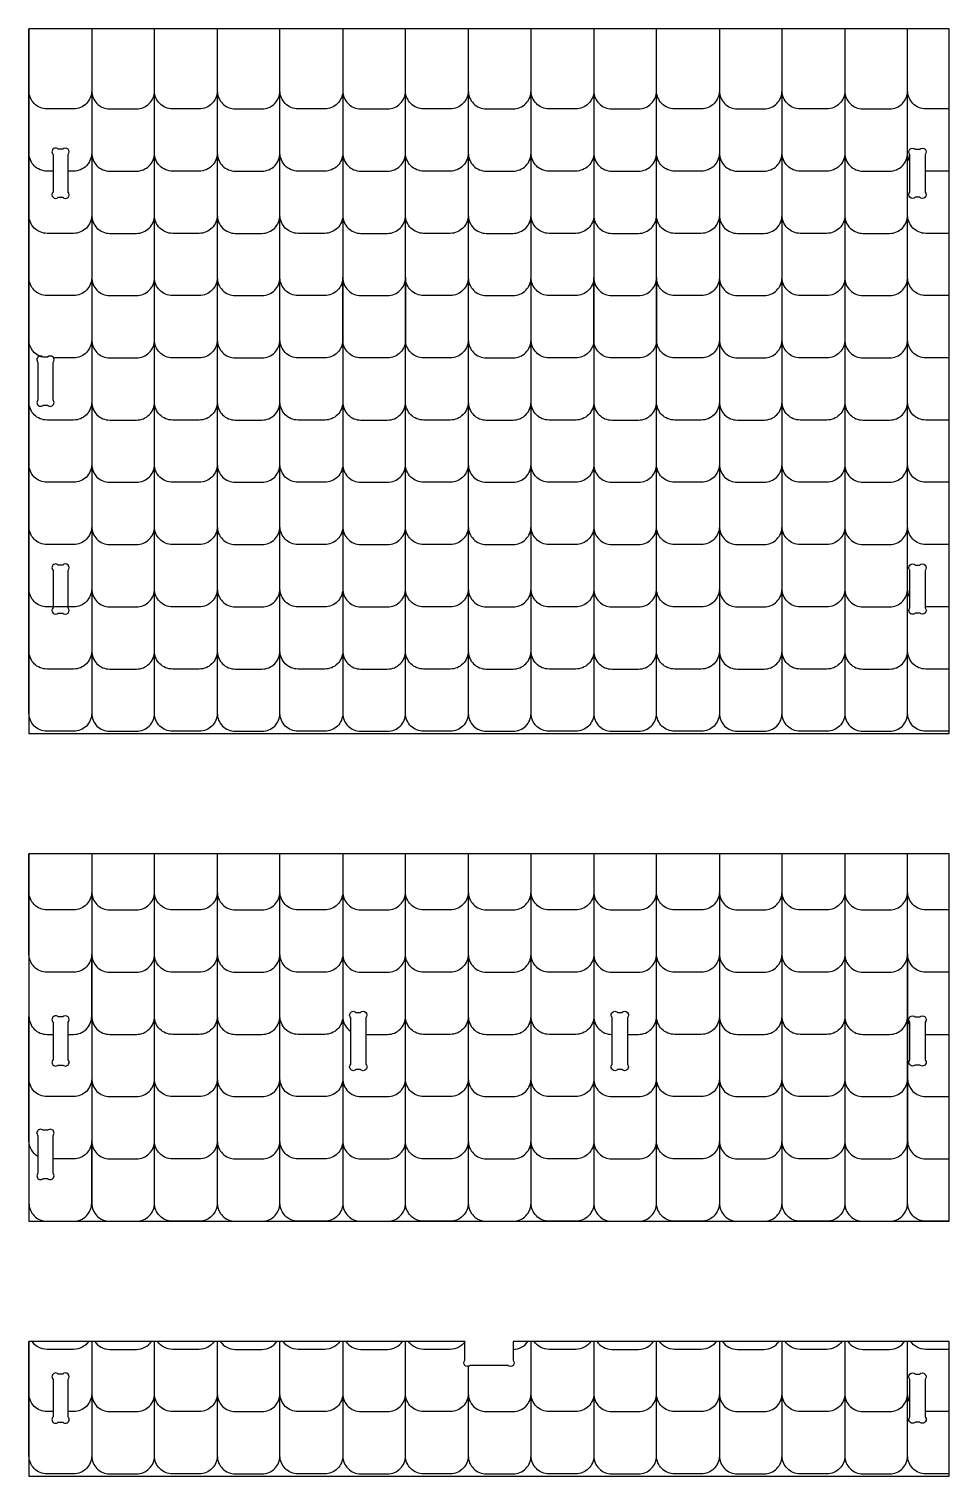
# Model space of a CAD drawing. Extents: x 61.9 to 158.6, y 1998.2 to 2079.7.
# Drawn here: x 125.89 to 141.19, y 2055.56 to 2079.62 of the extents above; entities that cross this region are included whole.
import ezdxf

# ---------------------------------------------------------------- set-up
doc = ezdxf.new("R2010")
doc.units = 0
doc.header["$MEASUREMENT"] = 0
doc.layers.add('LAYER1', color=18, linetype='CONTINUOUS')

msp = doc.modelspace()

# ---------------------------------------------------------------- linework, layer by layer
at = {"layer": 'LAYER1'}
for points in [[(126.937, 2079.623), (126.937, 2078.594, -0.414214), (126.637, 2078.294), (126.194, 2078.294, -0.414214), (125.894, 2078.594), (125.894, 2079.623)], [(126.937, 2079.623), (126.937, 2078.594, 0.414214), (127.237, 2078.294), (127.681, 2078.294, 0.414214), (127.981, 2078.594), (127.981, 2079.623)], [(129.025, 2079.623), (129.025, 2078.594, -0.414214), (128.725, 2078.294), (128.281, 2078.294, -0.414214), (127.981, 2078.594), (127.981, 2079.623)], [(129.025, 2079.623), (129.025, 2078.594, 0.414214), (129.325, 2078.294), (129.768, 2078.294, 0.414214), (130.068, 2078.594), (130.068, 2079.623)], [(131.112, 2079.623), (131.112, 2078.594, -0.414214), (130.812, 2078.294), (130.368, 2078.294, -0.414214), (130.068, 2078.594), (130.068, 2079.623)], [(131.112, 2079.623), (131.112, 2078.594, 0.414214), (131.412, 2078.294), (131.856, 2078.294, 0.414214), (132.156, 2078.594), (132.156, 2079.623)], [(133.199, 2079.623), (133.199, 2078.594, -0.414214), (132.899, 2078.294), (132.456, 2078.294, -0.414214), (132.156, 2078.594), (132.156, 2079.623)], [(133.199, 2079.623), (133.199, 2078.594, 0.414214), (133.499, 2078.294), (133.943, 2078.294, 0.414214), (134.243, 2078.594), (134.243, 2079.623)], [(135.286, 2079.623), (135.286, 2078.594, -0.414214), (134.986, 2078.294), (134.543, 2078.294, -0.414214), (134.243, 2078.594), (134.243, 2079.623)], [(135.286, 2079.623), (135.286, 2078.594, 0.414214), (135.586, 2078.294), (136.03, 2078.294, 0.414214), (136.33, 2078.594), (136.33, 2079.623)], [(137.374, 2079.623), (137.374, 2078.594, -0.414214), (137.074, 2078.294), (136.63, 2078.294, -0.414214), (136.33, 2078.594), (136.33, 2079.623)], [(137.374, 2079.623), (137.374, 2078.594, 0.414214), (137.674, 2078.294), (138.117, 2078.294, 0.414214), (138.417, 2078.594), (138.417, 2079.623)], [(139.461, 2079.623), (139.461, 2078.594, -0.414214), (139.161, 2078.294), (138.717, 2078.294, -0.414214), (138.417, 2078.594), (138.417, 2079.623)], [(139.461, 2079.623), (139.461, 2078.594, 0.414214), (139.761, 2078.294), (140.205, 2078.294, 0.414214), (140.505, 2078.594), (140.505, 2079.623)], [(141.194, 2078.294), (140.805, 2078.294, -0.414214), (140.505, 2078.594), (140.505, 2079.623)], [(126.294, 2077.259), (126.194, 2077.259, -0.414214), (125.894, 2077.559), (125.894, 2078.594)], [(126.937, 2078.594), (126.937, 2077.559, -0.414214), (126.637, 2077.259), (126.544, 2077.259)], [(126.937, 2078.594), (126.937, 2077.559, 0.414214), (127.237, 2077.259), (127.681, 2077.259, 0.414214), (127.981, 2077.559), (127.981, 2078.594)], [(129.025, 2078.594), (129.025, 2077.559, -0.414214), (128.725, 2077.259), (128.281, 2077.259, -0.414214), (127.981, 2077.559), (127.981, 2078.594)], [(129.025, 2078.594), (129.025, 2077.559, 0.414214), (129.325, 2077.259), (129.768, 2077.259, 0.414214), (130.068, 2077.559), (130.068, 2078.594)], [(131.112, 2078.594), (131.112, 2077.559, -0.414214), (130.812, 2077.259), (130.368, 2077.259, -0.414214), (130.068, 2077.559), (130.068, 2078.594)], [(131.112, 2078.594), (131.112, 2077.559, 0.414214), (131.412, 2077.259), (131.856, 2077.259, 0.414214), (132.156, 2077.559), (132.156, 2078.594)], [(133.199, 2078.594), (133.199, 2077.559, -0.414214), (132.899, 2077.259), (132.456, 2077.259, -0.414214), (132.156, 2077.559), (132.156, 2078.594)], [(133.199, 2078.594), (133.199, 2077.559, 0.414214), (133.499, 2077.259), (133.943, 2077.259, 0.414214), (134.243, 2077.559), (134.243, 2078.594)], [(135.286, 2078.594), (135.286, 2077.559, -0.414214), (134.986, 2077.259), (134.543, 2077.259, -0.414214), (134.243, 2077.559), (134.243, 2078.594)], [(135.286, 2078.594), (135.286, 2077.559, 0.414214), (135.586, 2077.259), (136.03, 2077.259, 0.414214), (136.33, 2077.559), (136.33, 2078.594)], [(137.374, 2078.594), (137.374, 2077.559, -0.414214), (137.074, 2077.259), (136.63, 2077.259, -0.414214), (136.33, 2077.559), (136.33, 2078.594)], [(137.374, 2078.594), (137.374, 2077.559, 0.414214), (137.674, 2077.259), (138.117, 2077.259, 0.414214), (138.417, 2077.559), (138.417, 2078.594)], [(139.461, 2078.594), (139.461, 2077.559, -0.414214), (139.161, 2077.259), (138.717, 2077.259, -0.414214), (138.417, 2077.559), (138.417, 2078.594)], [(139.461, 2078.594), (139.461, 2077.559, 0.414214), (139.761, 2077.259), (140.205, 2077.259, 0.414214), (140.505, 2077.559), (140.505, 2078.594)], [(140.544, 2077.412, -0.129526), (140.505, 2077.559), (140.505, 2078.594)], [(126.937, 2077.559), (126.937, 2076.524, -0.414214), (126.637, 2076.224), (126.194, 2076.224, -0.414214), (125.894, 2076.524), (125.894, 2077.559)], [(126.937, 2077.559), (126.937, 2076.524, 0.414214), (127.237, 2076.224), (127.681, 2076.224, 0.414214), (127.981, 2076.524), (127.981, 2077.559)], [(129.025, 2077.559), (129.025, 2076.524, -0.414214), (128.725, 2076.224), (128.281, 2076.224, -0.414214), (127.981, 2076.524), (127.981, 2077.559)], [(129.025, 2077.559), (129.025, 2076.524, 0.414214), (129.325, 2076.224), (129.768, 2076.224, 0.414214), (130.068, 2076.524), (130.068, 2077.559)], [(131.112, 2077.559), (131.112, 2076.524, -0.414214), (130.812, 2076.224), (130.368, 2076.224, -0.414214), (130.068, 2076.524), (130.068, 2077.559)], [(131.112, 2077.559), (131.112, 2076.524, 0.414214), (131.412, 2076.224), (131.856, 2076.224, 0.414214), (132.156, 2076.524), (132.156, 2077.559)], [(133.199, 2077.559), (133.199, 2076.524, -0.414214), (132.899, 2076.224), (132.456, 2076.224, -0.414214), (132.156, 2076.524), (132.156, 2077.559)], [(133.199, 2077.559), (133.199, 2076.524, 0.414214), (133.499, 2076.224), (133.943, 2076.224, 0.414214), (134.243, 2076.524), (134.243, 2077.559)], [(135.286, 2077.559), (135.286, 2076.524, -0.414214), (134.986, 2076.224), (134.543, 2076.224, -0.414214), (134.243, 2076.524), (134.243, 2077.559)], [(135.286, 2077.559), (135.286, 2076.524, 0.414214), (135.586, 2076.224), (136.03, 2076.224, 0.414214), (136.33, 2076.524), (136.33, 2077.559)], [(137.374, 2077.559), (137.374, 2076.524, -0.414214), (137.074, 2076.224), (136.63, 2076.224, -0.414214), (136.33, 2076.524), (136.33, 2077.559)], [(137.374, 2077.559), (137.374, 2076.524, 0.414214), (137.674, 2076.224), (138.117, 2076.224, 0.414214), (138.417, 2076.524), (138.417, 2077.559)], [(139.461, 2077.559), (139.461, 2076.524, -0.414214), (139.161, 2076.224), (138.717, 2076.224, -0.414214), (138.417, 2076.524), (138.417, 2077.559)], [(139.461, 2077.559), (139.461, 2076.524, 0.414214), (139.761, 2076.224), (140.205, 2076.224, 0.414214), (140.505, 2076.524), (140.505, 2077.559)], [(141.194, 2076.224), (140.805, 2076.224, -0.414214), (140.505, 2076.524), (140.505, 2077.559)], [(141.194, 2077.259), (140.805, 2077.259, -0.009213), (140.794, 2077.26)], [(126.937, 2076.524), (126.937, 2075.489, -0.414214), (126.637, 2075.189), (126.194, 2075.189, -0.414214), (125.894, 2075.489), (125.894, 2076.524)], [(126.937, 2076.524), (126.937, 2075.489, 0.414214), (127.237, 2075.189), (127.681, 2075.189, 0.414214), (127.981, 2075.489), (127.981, 2076.524)], [(129.025, 2076.524), (129.025, 2075.489, -0.414214), (128.725, 2075.189), (128.281, 2075.189, -0.414214), (127.981, 2075.489), (127.981, 2076.524)], [(129.025, 2076.524), (129.025, 2075.489, 0.414214), (129.325, 2075.189), (129.768, 2075.189, 0.414214), (130.068, 2075.489), (130.068, 2076.524)], [(131.112, 2076.524), (131.112, 2075.489, -0.414214), (130.812, 2075.189), (130.368, 2075.189, -0.414214), (130.068, 2075.489), (130.068, 2076.524)], [(131.112, 2076.524), (131.112, 2075.489, 0.414214), (131.412, 2075.189), (131.856, 2075.189, 0.414214), (132.156, 2075.489), (132.156, 2076.524)], [(133.199, 2076.524), (133.199, 2075.489, -0.414214), (132.899, 2075.189), (132.456, 2075.189, -0.414214), (132.156, 2075.489), (132.156, 2076.524)], [(133.199, 2076.524), (133.199, 2075.489, 0.414214), (133.499, 2075.189), (133.943, 2075.189, 0.414214), (134.243, 2075.489), (134.243, 2076.524)], [(135.286, 2076.524), (135.286, 2075.489, -0.414214), (134.986, 2075.189), (134.543, 2075.189, -0.414214), (134.243, 2075.489), (134.243, 2076.524)], [(135.286, 2076.524), (135.286, 2075.489, 0.414214), (135.586, 2075.189), (136.03, 2075.189, 0.414214), (136.33, 2075.489), (136.33, 2076.524)], [(137.374, 2076.524), (137.374, 2075.489, -0.414214), (137.074, 2075.189), (136.63, 2075.189, -0.414214), (136.33, 2075.489), (136.33, 2076.524)], [(137.374, 2076.524), (137.374, 2075.489, 0.414214), (137.674, 2075.189), (138.117, 2075.189, 0.414214), (138.417, 2075.489), (138.417, 2076.524)], [(139.461, 2076.524), (139.461, 2075.489, -0.414214), (139.161, 2075.189), (138.717, 2075.189, -0.414214), (138.417, 2075.489), (138.417, 2076.524)], [(139.461, 2076.524), (139.461, 2075.489, 0.414214), (139.761, 2075.189), (140.205, 2075.189, 0.414214), (140.505, 2075.489), (140.505, 2076.524)], [(141.194, 2075.189), (140.805, 2075.189, -0.414214), (140.505, 2075.489), (140.505, 2076.524)], [(126.112, 2074.166, -0.335351), (125.894, 2074.454), (125.894, 2075.489)], [(126.937, 2075.489), (126.937, 2074.454, -0.414214), (126.637, 2074.154), (126.294, 2074.154)], [(126.937, 2075.489), (126.937, 2074.454, 0.414214), (127.237, 2074.154), (127.681, 2074.154, 0.414214), (127.981, 2074.454), (127.981, 2075.489)], [(129.025, 2075.489), (129.025, 2074.454, -0.414214), (128.725, 2074.154), (128.281, 2074.154, -0.414214), (127.981, 2074.454), (127.981, 2075.489)], [(129.025, 2075.489), (129.025, 2074.454, 0.414214), (129.325, 2074.154), (129.768, 2074.154, 0.414214), (130.068, 2074.454), (130.068, 2075.489)], [(131.112, 2075.489), (131.112, 2074.454, -0.414214), (130.812, 2074.154), (130.368, 2074.154, -0.414214), (130.068, 2074.454), (130.068, 2075.489)], [(132.156, 2075.489), (132.156, 2074.454, -0.414214), (131.856, 2074.154), (131.412, 2074.154, -0.414214), (131.112, 2074.454), (131.112, 2075.489)], [(133.199, 2075.489), (133.199, 2074.454, -0.414214), (132.899, 2074.154), (132.456, 2074.154, -0.414214), (132.156, 2074.454), (132.156, 2075.489)], [(133.199, 2075.489), (133.199, 2074.454, 0.414214), (133.499, 2074.154), (133.943, 2074.154, 0.414214), (134.243, 2074.454), (134.243, 2075.489)], [(135.286, 2075.489), (135.286, 2074.454, -0.414214), (134.986, 2074.154), (134.543, 2074.154, -0.414214), (134.243, 2074.454), (134.243, 2075.489)], [(136.33, 2075.489), (136.33, 2074.454, -0.414214), (136.03, 2074.154), (135.586, 2074.154, -0.414214), (135.286, 2074.454), (135.286, 2075.489)], [(137.374, 2075.489), (137.374, 2074.454, -0.414214), (137.074, 2074.154), (136.63, 2074.154, -0.414214), (136.33, 2074.454), (136.33, 2075.489)], [(137.374, 2075.489), (137.374, 2074.454, 0.414214), (137.674, 2074.154), (138.117, 2074.154, 0.414214), (138.417, 2074.454), (138.417, 2075.489)], [(139.461, 2075.489), (139.461, 2074.454, -0.414214), (139.161, 2074.154), (138.717, 2074.154, -0.414214), (138.417, 2074.454), (138.417, 2075.489)], [(139.461, 2075.489), (139.461, 2074.454, 0.414214), (139.761, 2074.154), (140.205, 2074.154, 0.414214), (140.505, 2074.454), (140.505, 2075.489)], [(141.194, 2074.154), (140.805, 2074.154, -0.414214), (140.505, 2074.454), (140.505, 2075.489)], [(126.937, 2074.454), (126.937, 2073.419, -0.414214), (126.637, 2073.119), (126.194, 2073.119, -0.414214), (125.894, 2073.419), (125.894, 2074.454)], [(126.937, 2074.454), (126.937, 2073.419, 0.414214), (127.237, 2073.119), (127.681, 2073.119, 0.414214), (127.981, 2073.419), (127.981, 2074.454)], [(129.025, 2074.454), (129.025, 2073.419, -0.414214), (128.725, 2073.119), (128.281, 2073.119, -0.414214), (127.981, 2073.419), (127.981, 2074.454)], [(129.025, 2074.454), (129.025, 2073.419, 0.414214), (129.325, 2073.119), (129.768, 2073.119, 0.414214), (130.068, 2073.419), (130.068, 2074.454)], [(131.112, 2074.454), (131.112, 2073.419, -0.414214), (130.812, 2073.119), (130.368, 2073.119, -0.414214), (130.068, 2073.419), (130.068, 2074.454)], [(131.112, 2074.454), (131.112, 2073.419, 0.414214), (131.412, 2073.119), (131.856, 2073.119, 0.414214), (132.156, 2073.419), (132.156, 2074.454)], [(133.199, 2074.454), (133.199, 2073.419, -0.414214), (132.899, 2073.119), (132.456, 2073.119, -0.414214), (132.156, 2073.419), (132.156, 2074.454)], [(133.199, 2074.454), (133.199, 2073.419, 0.414214), (133.499, 2073.119), (133.943, 2073.119, 0.414214), (134.243, 2073.419), (134.243, 2074.454)], [(135.286, 2074.454), (135.286, 2073.419, -0.414214), (134.986, 2073.119), (134.543, 2073.119, -0.414214), (134.243, 2073.419), (134.243, 2074.454)], [(135.286, 2074.454), (135.286, 2073.419, 0.414214), (135.586, 2073.119), (136.03, 2073.119, 0.414214), (136.33, 2073.419), (136.33, 2074.454)], [(137.374, 2074.454), (137.374, 2073.419, -0.414214), (137.074, 2073.119), (136.63, 2073.119, -0.414214), (136.33, 2073.419), (136.33, 2074.454)], [(137.374, 2074.454), (137.374, 2073.419, 0.414214), (137.674, 2073.119), (138.117, 2073.119, 0.414214), (138.417, 2073.419), (138.417, 2074.454)], [(139.461, 2074.454), (139.461, 2073.419, -0.414214), (139.161, 2073.119), (138.717, 2073.119, -0.414214), (138.417, 2073.419), (138.417, 2074.454)], [(139.461, 2074.454), (139.461, 2073.419, 0.414214), (139.761, 2073.119), (140.205, 2073.119, 0.414214), (140.505, 2073.419), (140.505, 2074.454)], [(141.194, 2073.119), (140.805, 2073.119, -0.414214), (140.505, 2073.419), (140.505, 2074.454)], [(126.937, 2073.419), (126.937, 2072.384, -0.414214), (126.637, 2072.084), (126.194, 2072.084, -0.414214), (125.894, 2072.384), (125.894, 2073.419)], [(126.937, 2073.419), (126.937, 2072.384, 0.414214), (127.237, 2072.084), (127.681, 2072.084, 0.414214), (127.981, 2072.384), (127.981, 2073.419)], [(129.025, 2073.419), (129.025, 2072.384, -0.414214), (128.725, 2072.084), (128.281, 2072.084, -0.414214), (127.981, 2072.384), (127.981, 2073.419)], [(129.025, 2073.419), (129.025, 2072.384, 0.414214), (129.325, 2072.084), (129.768, 2072.084, 0.414214), (130.068, 2072.384), (130.068, 2073.419)], [(131.112, 2073.419), (131.112, 2072.384, -0.414214), (130.812, 2072.084), (130.368, 2072.084, -0.414214), (130.068, 2072.384), (130.068, 2073.419)], [(131.112, 2073.419), (131.112, 2072.384, 0.414214), (131.412, 2072.084), (131.856, 2072.084, 0.414214), (132.156, 2072.384), (132.156, 2073.419)], [(133.199, 2073.419), (133.199, 2072.384, -0.414214), (132.899, 2072.084), (132.456, 2072.084, -0.414214), (132.156, 2072.384), (132.156, 2073.419)], [(133.199, 2073.419), (133.199, 2072.384, 0.414214), (133.499, 2072.084), (133.943, 2072.084, 0.414214), (134.243, 2072.384), (134.243, 2073.419)], [(135.286, 2073.419), (135.286, 2072.384, -0.414214), (134.986, 2072.084), (134.543, 2072.084, -0.414214), (134.243, 2072.384), (134.243, 2073.419)], [(135.286, 2073.419), (135.286, 2072.384, 0.414214), (135.586, 2072.084), (136.03, 2072.084, 0.414214), (136.33, 2072.384), (136.33, 2073.419)], [(137.374, 2073.419), (137.374, 2072.384, -0.414214), (137.074, 2072.084), (136.63, 2072.084, -0.414214), (136.33, 2072.384), (136.33, 2073.419)], [(137.374, 2073.419), (137.374, 2072.384, 0.414214), (137.674, 2072.084), (138.117, 2072.084, 0.414214), (138.417, 2072.384), (138.417, 2073.419)], [(139.461, 2073.419), (139.461, 2072.384, -0.414214), (139.161, 2072.084), (138.717, 2072.084, -0.414214), (138.417, 2072.384), (138.417, 2073.419)], [(139.461, 2073.419), (139.461, 2072.384, 0.414214), (139.761, 2072.084), (140.205, 2072.084, 0.414214), (140.505, 2072.384), (140.505, 2073.419)], [(141.194, 2072.084), (140.805, 2072.084, -0.414214), (140.505, 2072.384), (140.505, 2073.419)], [(126.937, 2072.384), (126.937, 2071.349, -0.414214), (126.637, 2071.049), (126.194, 2071.049, -0.414214), (125.894, 2071.349), (125.894, 2072.384)], [(126.937, 2072.384), (126.937, 2071.349, 0.414214), (127.237, 2071.049), (127.681, 2071.049, 0.414214), (127.981, 2071.349), (127.981, 2072.384)], [(129.025, 2072.384), (129.025, 2071.349, -0.414214), (128.725, 2071.049), (128.281, 2071.049, -0.414214), (127.981, 2071.349), (127.981, 2072.384)], [(129.025, 2072.384), (129.025, 2071.349, 0.414214), (129.325, 2071.049), (129.768, 2071.049, 0.414214), (130.068, 2071.349), (130.068, 2072.384)], [(131.112, 2072.384), (131.112, 2071.349, -0.414214), (130.812, 2071.049), (130.368, 2071.049, -0.414214), (130.068, 2071.349), (130.068, 2072.384)], [(131.112, 2072.384), (131.112, 2071.349, 0.414214), (131.412, 2071.049), (131.856, 2071.049, 0.414214), (132.156, 2071.349), (132.156, 2072.384)], [(133.199, 2072.384), (133.199, 2071.349, -0.414214), (132.899, 2071.049), (132.456, 2071.049, -0.414214), (132.156, 2071.349), (132.156, 2072.384)], [(133.199, 2072.384), (133.199, 2071.349, 0.414214), (133.499, 2071.049), (133.943, 2071.049, 0.414214), (134.243, 2071.349), (134.243, 2072.384)], [(135.286, 2072.384), (135.286, 2071.349, -0.414214), (134.986, 2071.049), (134.543, 2071.049, -0.414214), (134.243, 2071.349), (134.243, 2072.384)], [(135.286, 2072.384), (135.286, 2071.349, 0.414214), (135.586, 2071.049), (136.03, 2071.049, 0.414214), (136.33, 2071.349), (136.33, 2072.384)], [(137.374, 2072.384), (137.374, 2071.349, -0.414214), (137.074, 2071.049), (136.63, 2071.049, -0.414214), (136.33, 2071.349), (136.33, 2072.384)], [(137.374, 2072.384), (137.374, 2071.349, 0.414214), (137.674, 2071.049), (138.117, 2071.049, 0.414214), (138.417, 2071.349), (138.417, 2072.384)], [(139.461, 2072.384), (139.461, 2071.349, -0.414214), (139.161, 2071.049), (138.717, 2071.049, -0.414214), (138.417, 2071.349), (138.417, 2072.384)], [(139.461, 2072.384), (139.461, 2071.349, 0.414214), (139.761, 2071.049), (140.205, 2071.049, 0.414214), (140.505, 2071.349), (140.505, 2072.384)], [(141.194, 2071.049), (140.805, 2071.049, -0.414214), (140.505, 2071.349), (140.505, 2072.384)], [(126.937, 2071.349), (126.937, 2070.314, -0.414214), (126.637, 2070.014), (126.194, 2070.014, -0.414214), (125.894, 2070.314), (125.894, 2071.349)], [(126.937, 2071.349), (126.937, 2070.314, 0.414214), (127.237, 2070.014), (127.681, 2070.014, 0.414214), (127.981, 2070.314), (127.981, 2071.349)], [(129.025, 2071.349), (129.025, 2070.314, -0.414214), (128.725, 2070.014), (128.281, 2070.014, -0.414214), (127.981, 2070.314), (127.981, 2071.349)], [(129.025, 2071.349), (129.025, 2070.314, 0.414214), (129.325, 2070.014), (129.768, 2070.014, 0.414214), (130.068, 2070.314), (130.068, 2071.349)], [(131.112, 2071.349), (131.112, 2070.314, -0.414214), (130.812, 2070.014), (130.368, 2070.014, -0.414214), (130.068, 2070.314), (130.068, 2071.349)], [(131.112, 2071.349), (131.112, 2070.314, 0.414214), (131.412, 2070.014), (131.856, 2070.014, 0.414214), (132.156, 2070.314), (132.156, 2071.349)], [(133.199, 2071.349), (133.199, 2070.314, -0.414214), (132.899, 2070.014), (132.456, 2070.014, -0.414214), (132.156, 2070.314), (132.156, 2071.349)], [(133.199, 2071.349), (133.199, 2070.314, 0.414214), (133.499, 2070.014), (133.943, 2070.014, 0.414214), (134.243, 2070.314), (134.243, 2071.349)], [(135.286, 2071.349), (135.286, 2070.314, -0.414214), (134.986, 2070.014), (134.543, 2070.014, -0.414214), (134.243, 2070.314), (134.243, 2071.349)], [(135.286, 2071.349), (135.286, 2070.314, 0.414214), (135.586, 2070.014), (136.03, 2070.014, 0.414214), (136.33, 2070.314), (136.33, 2071.349)], [(137.374, 2071.349), (137.374, 2070.314, -0.414214), (137.074, 2070.014), (136.63, 2070.014, -0.414214), (136.33, 2070.314), (136.33, 2071.349)], [(137.374, 2071.349), (137.374, 2070.314, 0.414214), (137.674, 2070.014), (138.117, 2070.014, 0.414214), (138.417, 2070.314), (138.417, 2071.349)], [(139.461, 2071.349), (139.461, 2070.314, -0.414214), (139.161, 2070.014), (138.717, 2070.014, -0.414214), (138.417, 2070.314), (138.417, 2071.349)], [(139.461, 2071.349), (139.461, 2070.314, 0.414214), (139.761, 2070.014), (140.205, 2070.014, 0.414214), (140.505, 2070.314), (140.505, 2071.349)], [(140.544, 2070.167, -0.129526), (140.505, 2070.314), (140.505, 2071.349)], [(126.937, 2070.314), (126.937, 2069.279, -0.414214), (126.637, 2068.979), (126.194, 2068.979, -0.414214), (125.894, 2069.279), (125.894, 2070.314)], [(126.937, 2070.314), (126.937, 2069.279, 0.414214), (127.237, 2068.979), (127.681, 2068.979, 0.414214), (127.981, 2069.279), (127.981, 2070.314)], [(129.025, 2070.314), (129.025, 2069.279, -0.414214), (128.725, 2068.979), (128.281, 2068.979, -0.414214), (127.981, 2069.279), (127.981, 2070.314)], [(129.025, 2070.314), (129.025, 2069.279, 0.414214), (129.325, 2068.979), (129.768, 2068.979, 0.414214), (130.068, 2069.279), (130.068, 2070.314)], [(131.112, 2070.314), (131.112, 2069.279, -0.414214), (130.812, 2068.979), (130.368, 2068.979, -0.414214), (130.068, 2069.279), (130.068, 2070.314)], [(131.112, 2070.314), (131.112, 2069.279, 0.414214), (131.412, 2068.979), (131.856, 2068.979, 0.414214), (132.156, 2069.279), (132.156, 2070.314)], [(133.199, 2070.314), (133.199, 2069.279, -0.414214), (132.899, 2068.979), (132.456, 2068.979, -0.414214), (132.156, 2069.279), (132.156, 2070.314)], [(133.199, 2070.314), (133.199, 2069.279, 0.414214), (133.499, 2068.979), (133.943, 2068.979, 0.414214), (134.243, 2069.279), (134.243, 2070.314)], [(135.286, 2070.314), (135.286, 2069.279, -0.414214), (134.986, 2068.979), (134.543, 2068.979, -0.414214), (134.243, 2069.279), (134.243, 2070.314)], [(135.286, 2070.314), (135.286, 2069.279, 0.414214), (135.586, 2068.979), (136.03, 2068.979, 0.414214), (136.33, 2069.279), (136.33, 2070.314)], [(137.374, 2070.314), (137.374, 2069.279, -0.414214), (137.074, 2068.979), (136.63, 2068.979, -0.414214), (136.33, 2069.279), (136.33, 2070.314)], [(137.374, 2070.314), (137.374, 2069.279, 0.414214), (137.674, 2068.979), (138.117, 2068.979, 0.414214), (138.417, 2069.279), (138.417, 2070.314)], [(139.461, 2070.314), (139.461, 2069.279, -0.414214), (139.161, 2068.979), (138.717, 2068.979, -0.414214), (138.417, 2069.279), (138.417, 2070.314)], [(139.461, 2070.314), (139.461, 2069.279, 0.414214), (139.761, 2068.979), (140.205, 2068.979, 0.414214), (140.505, 2069.279), (140.505, 2070.314)], [(141.194, 2068.979), (140.805, 2068.979, -0.414214), (140.505, 2069.279), (140.505, 2070.314)], [(141.194, 2070.014), (140.805, 2070.014, -0.009213), (140.794, 2070.015)], [(126.937, 2069.279), (126.937, 2068.244, -0.414214), (126.637, 2067.944), (126.194, 2067.944, -0.414214), (125.894, 2068.244), (125.894, 2069.279)], [(126.937, 2069.279), (126.937, 2068.244, 0.414214), (127.237, 2067.944), (127.681, 2067.944, 0.414214), (127.981, 2068.244), (127.981, 2069.279)], [(129.025, 2069.279), (129.025, 2068.244, -0.414214), (128.725, 2067.944), (128.281, 2067.944, -0.414214), (127.981, 2068.244), (127.981, 2069.279)], [(129.025, 2069.279), (129.025, 2068.244, 0.414214), (129.325, 2067.944), (129.768, 2067.944, 0.414214), (130.068, 2068.244), (130.068, 2069.279)], [(131.112, 2069.279), (131.112, 2068.244, -0.414214), (130.812, 2067.944), (130.368, 2067.944, -0.414214), (130.068, 2068.244), (130.068, 2069.279)], [(131.112, 2069.279), (131.112, 2068.244, 0.414214), (131.412, 2067.944), (131.856, 2067.944, 0.414214), (132.156, 2068.244), (132.156, 2069.279)], [(133.199, 2069.279), (133.199, 2068.244, -0.414214), (132.899, 2067.944), (132.456, 2067.944, -0.414214), (132.156, 2068.244), (132.156, 2069.279)], [(133.199, 2069.279), (133.199, 2068.244, 0.414214), (133.499, 2067.944), (133.943, 2067.944, 0.414214), (134.243, 2068.244), (134.243, 2069.279)], [(135.286, 2069.279), (135.286, 2068.244, -0.414214), (134.986, 2067.944), (134.543, 2067.944, -0.414214), (134.243, 2068.244), (134.243, 2069.279)], [(135.286, 2069.279), (135.286, 2068.244, 0.414214), (135.586, 2067.944), (136.03, 2067.944, 0.414214), (136.33, 2068.244), (136.33, 2069.279)], [(137.374, 2069.279), (137.374, 2068.244, -0.414214), (137.074, 2067.944), (136.63, 2067.944, -0.414214), (136.33, 2068.244), (136.33, 2069.279)], [(137.374, 2069.279), (137.374, 2068.244, 0.414214), (137.674, 2067.944), (138.117, 2067.944, 0.414214), (138.417, 2068.244), (138.417, 2069.279)], [(139.461, 2069.279), (139.461, 2068.244, -0.414214), (139.161, 2067.944), (138.717, 2067.944, -0.414214), (138.417, 2068.244), (138.417, 2069.279)], [(139.461, 2069.279), (139.461, 2068.244, 0.414214), (139.761, 2067.944), (140.205, 2067.944, 0.414214), (140.505, 2068.244), (140.505, 2069.279)], [(141.194, 2067.944), (140.805, 2067.944, -0.414214), (140.505, 2068.244), (140.505, 2069.279)], [(126.937, 2065.909), (126.937, 2065.274, -0.414214), (126.637, 2064.974), (126.194, 2064.974, -0.414214), (125.894, 2065.274), (125.894, 2065.909)], [(126.937, 2065.909), (126.937, 2065.274, 0.414214), (127.237, 2064.974), (127.681, 2064.974, 0.414214), (127.981, 2065.274), (127.981, 2065.909)], [(129.025, 2065.909), (129.025, 2065.274, -0.414214), (128.725, 2064.974), (128.281, 2064.974, -0.414214), (127.981, 2065.274), (127.981, 2065.909)], [(129.025, 2065.909), (129.025, 2065.274, 0.414214), (129.325, 2064.974), (129.768, 2064.974, 0.414214), (130.068, 2065.274), (130.068, 2065.909)], [(131.112, 2065.909), (131.112, 2065.274, -0.414214), (130.812, 2064.974), (130.368, 2064.974, -0.414214), (130.068, 2065.274), (130.068, 2065.909)], [(131.112, 2065.909), (131.112, 2065.274, 0.414214), (131.412, 2064.974), (131.856, 2064.974, 0.414214), (132.156, 2065.274), (132.156, 2065.909)], [(133.199, 2065.909), (133.199, 2065.274, -0.414214), (132.899, 2064.974), (132.456, 2064.974, -0.414214), (132.156, 2065.274), (132.156, 2065.909)], [(133.199, 2065.909), (133.199, 2065.274, 0.414214), (133.499, 2064.974), (133.943, 2064.974, 0.414214), (134.243, 2065.274), (134.243, 2065.909)], [(135.286, 2065.909), (135.286, 2065.274, -0.414214), (134.986, 2064.974), (134.543, 2064.974, -0.414214), (134.243, 2065.274), (134.243, 2065.909)], [(135.286, 2065.909), (135.286, 2065.274, 0.414214), (135.586, 2064.974), (136.03, 2064.974, 0.414214), (136.33, 2065.274), (136.33, 2065.909)], [(137.374, 2065.909), (137.374, 2065.274, -0.414214), (137.074, 2064.974), (136.63, 2064.974, -0.414214), (136.33, 2065.274), (136.33, 2065.909)], [(137.374, 2065.909), (137.374, 2065.274, 0.414214), (137.674, 2064.974), (138.117, 2064.974, 0.414214), (138.417, 2065.274), (138.417, 2065.909)], [(139.461, 2065.909), (139.461, 2065.274, -0.414214), (139.161, 2064.974), (138.717, 2064.974, -0.414214), (138.417, 2065.274), (138.417, 2065.909)], [(139.461, 2065.909), (139.461, 2065.274, 0.414214), (139.761, 2064.974), (140.205, 2064.974, 0.414214), (140.505, 2065.274), (140.505, 2065.909)], [(141.194, 2064.974), (140.805, 2064.974, -0.414214), (140.505, 2065.274), (140.505, 2065.909)], [(126.937, 2065.267), (126.937, 2064.239, -0.414214), (126.637, 2063.939), (126.194, 2063.939, -0.414214), (125.894, 2064.239), (125.894, 2065.267)], [(126.937, 2065.267), (126.937, 2064.239, 0.414214), (127.237, 2063.939), (127.681, 2063.939, 0.414214), (127.981, 2064.239), (127.981, 2065.267)], [(129.025, 2065.267), (129.025, 2064.239, -0.414214), (128.725, 2063.939), (128.281, 2063.939, -0.414214), (127.981, 2064.239), (127.981, 2065.267)], [(129.025, 2065.267), (129.025, 2064.239, 0.414214), (129.325, 2063.939), (129.768, 2063.939, 0.414214), (130.068, 2064.239), (130.068, 2065.267)], [(131.112, 2065.267), (131.112, 2064.239, -0.414214), (130.812, 2063.939), (130.368, 2063.939, -0.414214), (130.068, 2064.239), (130.068, 2065.267)], [(131.112, 2065.267), (131.112, 2064.239, 0.414214), (131.412, 2063.939), (131.856, 2063.939, 0.414214), (132.156, 2064.239), (132.156, 2065.267)], [(133.199, 2065.267), (133.199, 2064.239, -0.414214), (132.899, 2063.939), (132.456, 2063.939, -0.414214), (132.156, 2064.239), (132.156, 2065.267)], [(133.199, 2065.267), (133.199, 2064.239, 0.414214), (133.499, 2063.939), (133.943, 2063.939, 0.414214), (134.243, 2064.239), (134.243, 2065.267)], [(135.286, 2065.267), (135.286, 2064.239, -0.414214), (134.986, 2063.939), (134.543, 2063.939, -0.414214), (134.243, 2064.239), (134.243, 2065.267)], [(135.286, 2065.267), (135.286, 2064.239, 0.414214), (135.586, 2063.939), (136.03, 2063.939, 0.414214), (136.33, 2064.239), (136.33, 2065.267)], [(137.374, 2065.267), (137.374, 2064.239, -0.414214), (137.074, 2063.939), (136.63, 2063.939, -0.414214), (136.33, 2064.239), (136.33, 2065.267)], [(137.374, 2065.267), (137.374, 2064.239, 0.414214), (137.674, 2063.939), (138.117, 2063.939, 0.414214), (138.417, 2064.239), (138.417, 2065.267)], [(139.461, 2065.267), (139.461, 2064.239, -0.414214), (139.161, 2063.939), (138.717, 2063.939, -0.414214), (138.417, 2064.239), (138.417, 2065.267)], [(139.461, 2065.267), (139.461, 2064.239, 0.414214), (139.761, 2063.939), (140.205, 2063.939, 0.414214), (140.505, 2064.239), (140.505, 2065.267)], [(141.194, 2063.939), (140.805, 2063.939, -0.414214), (140.505, 2064.239), (140.505, 2065.267)], [(125.894, 2064.239), (125.894, 2063.204, 0.414214), (126.194, 2062.904), (126.294, 2062.904)], [(126.544, 2062.904), (126.637, 2062.904, 0.414214), (126.937, 2063.204), (126.937, 2064.239)], [(126.937, 2064.239), (126.937, 2063.204, 0.414214), (127.237, 2062.904), (127.681, 2062.904, 0.414214), (127.981, 2063.204), (127.981, 2064.239)], [(129.025, 2064.239), (129.025, 2063.204, -0.414214), (128.725, 2062.904), (128.281, 2062.904, -0.414214), (127.981, 2063.204), (127.981, 2064.239)], [(129.025, 2064.239), (129.025, 2063.204, 0.414214), (129.325, 2062.904), (129.768, 2062.904, 0.414214), (130.068, 2063.204), (130.068, 2064.239)], [(131.112, 2064.239), (131.112, 2063.204, -0.414214), (130.812, 2062.904), (130.368, 2062.904, -0.414214), (130.068, 2063.204), (130.068, 2064.239)], [(131.112, 2064.239), (131.112, 2063.204, 0.24882), (131.244, 2062.955)], [(131.493, 2062.904), (131.856, 2062.904, 0.414214), (132.156, 2063.204), (132.156, 2064.239)], [(133.199, 2064.239), (133.199, 2063.204, -0.414214), (132.899, 2062.904), (132.456, 2062.904, -0.414214), (132.156, 2063.204), (132.156, 2064.239)], [(133.199, 2064.239), (133.199, 2063.204, 0.414214), (133.499, 2062.904), (133.943, 2062.904, 0.414214), (134.243, 2063.204), (134.243, 2064.239)], [(135.286, 2064.239), (135.286, 2063.204, -0.414214), (134.986, 2062.904), (134.543, 2062.904, -0.414214), (134.243, 2063.204), (134.243, 2064.239)], [(135.286, 2064.239), (135.286, 2063.204, 0.414214), (135.586, 2062.904), (135.594, 2062.904)], [(135.844, 2062.904), (136.03, 2062.904, 0.414214), (136.33, 2063.204), (136.33, 2064.239)], [(137.374, 2064.239), (137.374, 2063.204, -0.414214), (137.074, 2062.904), (136.63, 2062.904, -0.414214), (136.33, 2063.204), (136.33, 2064.239)], [(137.374, 2064.239), (137.374, 2063.204, 0.414214), (137.674, 2062.904), (138.117, 2062.904, 0.414214), (138.417, 2063.204), (138.417, 2064.239)], [(139.461, 2064.239), (139.461, 2063.204, -0.414214), (139.161, 2062.904), (138.717, 2062.904, -0.414214), (138.417, 2063.204), (138.417, 2064.239)], [(139.461, 2064.239), (139.461, 2063.204, 0.414214), (139.761, 2062.904), (140.205, 2062.904, 0.414214), (140.505, 2063.204), (140.505, 2064.239)], [(140.505, 2064.239), (140.505, 2063.204, 0.129526), (140.544, 2063.056)], [(126.937, 2063.204), (126.937, 2062.169, -0.414214), (126.637, 2061.869), (126.194, 2061.869, -0.414214), (125.894, 2062.169), (125.894, 2063.204)], [(126.937, 2063.204), (126.937, 2062.169, 0.414214), (127.237, 2061.869), (127.681, 2061.869, 0.414214), (127.981, 2062.169), (127.981, 2063.204)], [(129.025, 2063.204), (129.025, 2062.169, -0.414214), (128.725, 2061.869), (128.281, 2061.869, -0.414214), (127.981, 2062.169), (127.981, 2063.204)], [(129.025, 2063.204), (129.025, 2062.169, 0.414214), (129.325, 2061.869), (129.768, 2061.869, 0.414214), (130.068, 2062.169), (130.068, 2063.204)], [(131.112, 2063.204), (131.112, 2062.169, -0.414214), (130.812, 2061.869), (130.368, 2061.869, -0.414214), (130.068, 2062.169), (130.068, 2063.204)], [(131.112, 2063.204), (131.112, 2062.169, 0.414214), (131.412, 2061.869), (131.856, 2061.869, 0.414214), (132.156, 2062.169), (132.156, 2063.204)], [(133.199, 2063.204), (133.199, 2062.169, -0.414214), (132.899, 2061.869), (132.456, 2061.869, -0.414214), (132.156, 2062.169), (132.156, 2063.204)], [(133.199, 2063.204), (133.199, 2062.169, 0.414214), (133.499, 2061.869), (133.943, 2061.869, 0.414214), (134.243, 2062.169), (134.243, 2063.204)], [(135.286, 2063.204), (135.286, 2062.169, -0.414214), (134.986, 2061.869), (134.543, 2061.869, -0.414214), (134.243, 2062.169), (134.243, 2063.204)], [(135.286, 2063.204), (135.286, 2062.169, 0.414214), (135.586, 2061.869), (136.03, 2061.869, 0.414214), (136.33, 2062.169), (136.33, 2063.204)], [(137.374, 2063.204), (137.374, 2062.169, -0.414214), (137.074, 2061.869), (136.63, 2061.869, -0.414214), (136.33, 2062.169), (136.33, 2063.204)], [(137.374, 2063.204), (137.374, 2062.169, 0.414214), (137.674, 2061.869), (138.117, 2061.869, 0.414214), (138.417, 2062.169), (138.417, 2063.204)], [(139.461, 2063.204), (139.461, 2062.169, -0.414214), (139.161, 2061.869), (138.717, 2061.869, -0.414214), (138.417, 2062.169), (138.417, 2063.204)], [(139.461, 2063.204), (139.461, 2062.169, 0.414214), (139.761, 2061.869), (140.205, 2061.869, 0.414214), (140.505, 2062.169), (140.505, 2063.204)], [(140.505, 2063.204), (140.505, 2062.169, 0.414214), (140.805, 2061.869), (141.194, 2061.869)], [(140.794, 2062.904, 0.009213), (140.805, 2062.904), (141.194, 2062.904)], [(126.044, 2060.874, -0.267949), (125.894, 2061.134), (125.894, 2062.169)], [(126.937, 2062.169), (126.937, 2061.134, -0.414214), (126.637, 2060.834), (126.294, 2060.834)], [(126.937, 2062.169), (126.937, 2061.134, 0.414214), (127.237, 2060.834), (127.681, 2060.834, 0.414214), (127.981, 2061.134), (127.981, 2062.169)], [(129.025, 2062.169), (129.025, 2061.134, -0.414214), (128.725, 2060.834), (128.281, 2060.834, -0.414214), (127.981, 2061.134), (127.981, 2062.169)], [(129.025, 2062.169), (129.025, 2061.134, 0.414214), (129.325, 2060.834), (129.768, 2060.834, 0.414214), (130.068, 2061.134), (130.068, 2062.169)], [(131.112, 2062.169), (131.112, 2061.134, -0.414214), (130.812, 2060.834), (130.368, 2060.834, -0.414214), (130.068, 2061.134), (130.068, 2062.169)], [(131.112, 2062.169), (131.112, 2061.134, 0.414214), (131.412, 2060.834), (131.856, 2060.834, 0.414214), (132.156, 2061.134), (132.156, 2062.169)], [(133.199, 2062.169), (133.199, 2061.134, -0.414214), (132.899, 2060.834), (132.456, 2060.834, -0.414214), (132.156, 2061.134), (132.156, 2062.169)], [(133.199, 2062.169), (133.199, 2061.134, 0.414214), (133.499, 2060.834), (133.943, 2060.834, 0.414214), (134.243, 2061.134), (134.243, 2062.169)], [(135.286, 2062.169), (135.286, 2061.134, -0.414214), (134.986, 2060.834), (134.543, 2060.834, -0.414214), (134.243, 2061.134), (134.243, 2062.169)], [(135.286, 2062.169), (135.286, 2061.134, 0.414214), (135.586, 2060.834), (136.03, 2060.834, 0.414214), (136.33, 2061.134), (136.33, 2062.169)], [(137.374, 2062.169), (137.374, 2061.134, -0.414214), (137.074, 2060.834), (136.63, 2060.834, -0.414214), (136.33, 2061.134), (136.33, 2062.169)], [(137.374, 2062.169), (137.374, 2061.134, 0.414214), (137.674, 2060.834), (138.117, 2060.834, 0.414214), (138.417, 2061.134), (138.417, 2062.169)], [(139.461, 2062.169), (139.461, 2061.134, -0.414214), (139.161, 2060.834), (138.717, 2060.834, -0.414214), (138.417, 2061.134), (138.417, 2062.169)], [(139.461, 2062.169), (139.461, 2061.134, 0.414214), (139.761, 2060.834), (140.205, 2060.834, 0.414214), (140.505, 2061.134), (140.505, 2062.169)], [(140.505, 2062.169), (140.505, 2061.134, 0.414214), (140.805, 2060.834), (141.194, 2060.834)], [(125.894, 2061.134), (125.894, 2060.099, 0.414214), (126.194, 2059.799), (126.637, 2059.799, 0.414214), (126.937, 2060.099), (126.937, 2061.134)], [(126.937, 2061.134), (126.937, 2060.099, 0.414214), (127.237, 2059.799), (127.681, 2059.799, 0.414214), (127.981, 2060.099), (127.981, 2061.134)], [(129.025, 2061.134), (129.025, 2060.099, -0.414214), (128.725, 2059.799), (128.281, 2059.799, -0.414214), (127.981, 2060.099), (127.981, 2061.134)], [(129.025, 2061.134), (129.025, 2060.099, 0.414214), (129.325, 2059.799), (129.768, 2059.799, 0.414214), (130.068, 2060.099), (130.068, 2061.134)], [(131.112, 2061.134), (131.112, 2060.099, -0.414214), (130.812, 2059.799), (130.368, 2059.799, -0.414214), (130.068, 2060.099), (130.068, 2061.134)], [(131.112, 2061.134), (131.112, 2060.099, 0.414214), (131.412, 2059.799), (131.856, 2059.799, 0.414214), (132.156, 2060.099), (132.156, 2061.134)], [(133.199, 2061.134), (133.199, 2060.099, -0.414214), (132.899, 2059.799), (132.456, 2059.799, -0.414214), (132.156, 2060.099), (132.156, 2061.134)], [(133.199, 2061.134), (133.199, 2060.099, 0.414214), (133.499, 2059.799), (133.943, 2059.799, 0.414214), (134.243, 2060.099), (134.243, 2061.134)], [(135.286, 2061.134), (135.286, 2060.099, -0.414214), (134.986, 2059.799), (134.543, 2059.799, -0.414214), (134.243, 2060.099), (134.243, 2061.134)], [(135.286, 2061.134), (135.286, 2060.099, 0.414214), (135.586, 2059.799), (136.03, 2059.799, 0.414214), (136.33, 2060.099), (136.33, 2061.134)], [(137.374, 2061.134), (137.374, 2060.099, -0.414214), (137.074, 2059.799), (136.63, 2059.799, -0.414214), (136.33, 2060.099), (136.33, 2061.134)], [(137.374, 2061.134), (137.374, 2060.099, 0.414214), (137.674, 2059.799), (138.117, 2059.799, 0.414214), (138.417, 2060.099), (138.417, 2061.134)], [(139.461, 2061.134), (139.461, 2060.099, -0.414214), (139.161, 2059.799), (138.717, 2059.799, -0.414214), (138.417, 2060.099), (138.417, 2061.134)], [(139.461, 2061.134), (139.461, 2060.099, 0.414214), (139.761, 2059.799), (140.205, 2059.799, 0.414214), (140.505, 2060.099), (140.505, 2061.134)], [(141.194, 2059.799), (140.805, 2059.799, -0.414214), (140.505, 2060.099), (140.505, 2061.134)], [(126.294, 2056.631), (126.194, 2056.631, -0.414214), (125.894, 2056.931), (125.894, 2057.799)], [(126.886, 2057.799, -0.249738), (126.637, 2057.666), (126.194, 2057.666, -0.249738), (125.945, 2057.799)], [(126.937, 2057.799), (126.937, 2056.931, -0.414214), (126.637, 2056.631), (126.544, 2056.631)], [(126.937, 2057.799), (126.937, 2056.931, 0.414214), (127.237, 2056.631), (127.681, 2056.631, 0.414214), (127.981, 2056.931), (127.981, 2057.799)], [(126.988, 2057.799, 0.249738), (127.237, 2057.666), (127.681, 2057.666, 0.249738), (127.93, 2057.799)], [(129.025, 2057.799), (129.025, 2056.931, -0.414214), (128.725, 2056.631), (128.281, 2056.631, -0.414214), (127.981, 2056.931), (127.981, 2057.799)], [(128.974, 2057.799, -0.249738), (128.725, 2057.666), (128.281, 2057.666, -0.249738), (128.032, 2057.799)], [(129.025, 2057.799), (129.025, 2056.931, 0.414214), (129.325, 2056.631), (129.768, 2056.631, 0.414214), (130.068, 2056.931), (130.068, 2057.799)], [(129.076, 2057.799, 0.249738), (129.325, 2057.666), (129.768, 2057.666, 0.249738), (130.017, 2057.799)], [(131.112, 2057.799), (131.112, 2056.931, -0.414214), (130.812, 2056.631), (130.368, 2056.631, -0.414214), (130.068, 2056.931), (130.068, 2057.799)], [(131.061, 2057.799, -0.249738), (130.812, 2057.666), (130.368, 2057.666, -0.249738), (130.119, 2057.799)], [(131.112, 2057.799), (131.112, 2056.931, 0.414214), (131.412, 2056.631), (131.856, 2056.631, 0.414214), (132.156, 2056.931), (132.156, 2057.799)], [(131.163, 2057.799, 0.249738), (131.412, 2057.666), (131.856, 2057.666, 0.249738), (132.104, 2057.799)], [(133.199, 2057.399), (133.199, 2056.931, -0.414214), (132.899, 2056.631), (132.456, 2056.631, -0.414214), (132.156, 2056.931), (132.156, 2057.799)], [(133.148, 2057.799, -0.249738), (132.899, 2057.666), (132.456, 2057.666, -0.249738), (132.207, 2057.799)], [(133.199, 2057.399), (133.199, 2056.931, 0.414214), (133.499, 2056.631), (133.943, 2056.631, 0.414214), (134.243, 2056.931), (134.243, 2057.799)], [(133.944, 2057.666, 0.249006), (134.192, 2057.799)], [(135.286, 2057.799), (135.286, 2056.931, -0.414214), (134.986, 2056.631), (134.543, 2056.631, -0.414214), (134.243, 2056.931), (134.243, 2057.799)], [(135.235, 2057.799, -0.249738), (134.986, 2057.666), (134.543, 2057.666, -0.249738), (134.294, 2057.799)], [(135.286, 2057.799), (135.286, 2056.931, 0.414214), (135.586, 2056.631), (136.03, 2056.631, 0.414214), (136.33, 2056.931), (136.33, 2057.799)], [(135.337, 2057.799, 0.249738), (135.586, 2057.666), (136.03, 2057.666, 0.249738), (136.279, 2057.799)], [(137.374, 2057.799), (137.374, 2056.931, -0.414214), (137.074, 2056.631), (136.63, 2056.631, -0.414214), (136.33, 2056.931), (136.33, 2057.799)], [(137.323, 2057.799, -0.249738), (137.074, 2057.666), (136.63, 2057.666, -0.249738), (136.381, 2057.799)], [(137.374, 2057.799), (137.374, 2056.931, 0.414214), (137.674, 2056.631), (138.117, 2056.631, 0.414214), (138.417, 2056.931), (138.417, 2057.799)], [(137.425, 2057.799, 0.249738), (137.674, 2057.666), (138.117, 2057.666, 0.249738), (138.366, 2057.799)], [(139.461, 2057.799), (139.461, 2056.931, -0.414214), (139.161, 2056.631), (138.717, 2056.631, -0.414214), (138.417, 2056.931), (138.417, 2057.799)], [(139.41, 2057.799, -0.249738), (139.161, 2057.666), (138.717, 2057.666, -0.249738), (138.468, 2057.799)], [(139.461, 2057.799), (139.461, 2056.931, 0.414214), (139.761, 2056.631), (140.205, 2056.631, 0.414214), (140.505, 2056.931), (140.505, 2057.799)], [(139.512, 2057.799, 0.249738), (139.761, 2057.666), (140.205, 2057.666, 0.249738), (140.454, 2057.799)], [(140.544, 2056.783, -0.129526), (140.505, 2056.931), (140.505, 2057.799)], [(141.194, 2057.666), (140.805, 2057.666, -0.249738), (140.556, 2057.799)], [(126.937, 2056.931), (126.937, 2055.896, -0.414214), (126.637, 2055.596), (126.194, 2055.596, -0.414214), (125.894, 2055.896), (125.894, 2056.931)], [(126.937, 2056.931), (126.937, 2055.896, 0.414214), (127.237, 2055.596), (127.681, 2055.596, 0.414214), (127.981, 2055.896), (127.981, 2056.931)], [(129.025, 2056.931), (129.025, 2055.896, -0.414214), (128.725, 2055.596), (128.281, 2055.596, -0.414214), (127.981, 2055.896), (127.981, 2056.931)], [(129.025, 2056.931), (129.025, 2055.896, 0.414214), (129.325, 2055.596), (129.768, 2055.596, 0.414214), (130.068, 2055.896), (130.068, 2056.931)], [(131.112, 2056.931), (131.112, 2055.896, -0.414214), (130.812, 2055.596), (130.368, 2055.596, -0.414214), (130.068, 2055.896), (130.068, 2056.931)], [(131.112, 2056.931), (131.112, 2055.896, 0.414214), (131.412, 2055.596), (131.856, 2055.596, 0.414214), (132.156, 2055.896), (132.156, 2056.931)], [(133.199, 2056.931), (133.199, 2055.896, -0.414214), (132.899, 2055.596), (132.456, 2055.596, -0.414214), (132.156, 2055.896), (132.156, 2056.931)], [(133.199, 2056.931), (133.199, 2055.896, 0.414214), (133.499, 2055.596), (133.943, 2055.596, 0.414214), (134.243, 2055.896), (134.243, 2056.931)], [(135.286, 2056.931), (135.286, 2055.896, -0.414214), (134.986, 2055.596), (134.543, 2055.596, -0.414214), (134.243, 2055.896), (134.243, 2056.931)], [(135.286, 2056.931), (135.286, 2055.896, 0.414214), (135.586, 2055.596), (136.03, 2055.596, 0.414214), (136.33, 2055.896), (136.33, 2056.931)], [(137.374, 2056.931), (137.374, 2055.896, -0.414214), (137.074, 2055.596), (136.63, 2055.596, -0.414214), (136.33, 2055.896), (136.33, 2056.931)], [(137.374, 2056.931), (137.374, 2055.896, 0.414214), (137.674, 2055.596), (138.117, 2055.596, 0.414214), (138.417, 2055.896), (138.417, 2056.931)], [(139.461, 2056.931), (139.461, 2055.896, -0.414214), (139.161, 2055.596), (138.717, 2055.596, -0.414214), (138.417, 2055.896), (138.417, 2056.931)], [(139.461, 2056.931), (139.461, 2055.896, 0.414214), (139.761, 2055.596), (140.205, 2055.596, 0.414214), (140.505, 2055.896), (140.505, 2056.931)], [(141.194, 2055.596), (140.805, 2055.596, -0.414214), (140.505, 2055.896), (140.505, 2056.931)], [(141.194, 2056.631), (140.805, 2056.631, -0.009213), (140.794, 2056.631)]]:
    msp.add_lwpolyline(points, format="xyb", dxfattribs=at)
for points in [[(141.194, 2079.623), (125.894, 2079.623), (125.894, 2067.909), (141.194, 2067.909)], [(141.194, 2065.909), (125.894, 2065.909), (125.894, 2059.799), (141.194, 2059.799)]]:
    msp.add_lwpolyline(points, close=True, dxfattribs=at)
for points in [[(126.455, 2077.623), (126.382, 2077.623, 1), (126.294, 2077.534), (126.294, 2076.911, 1), (126.382, 2076.823), (126.455, 2076.823, 1), (126.544, 2076.911), (126.544, 2077.534, 1)], [(140.632, 2077.623), (140.705, 2077.623, -1), (140.794, 2077.534), (140.794, 2076.911, -1), (140.705, 2076.823), (140.632, 2076.823, -1), (140.544, 2076.911), (140.544, 2077.534, -1)], [(126.044, 2074.077), (126.044, 2073.454, 1), (126.132, 2073.366), (126.205, 2073.366, 1), (126.294, 2073.454), (126.294, 2074.077, 1), (126.205, 2074.166), (126.132, 2074.166, 1)], [(126.294, 2070.62), (126.294, 2069.997, 1), (126.382, 2069.909), (126.455, 2069.909, 1), (126.544, 2069.997), (126.544, 2070.62, 1), (126.455, 2070.709), (126.382, 2070.709, 1)], [(140.632, 2070.709), (140.705, 2070.709, -1), (140.794, 2070.62), (140.794, 2069.997, -1), (140.705, 2069.909), (140.632, 2069.909, -1), (140.544, 2069.997), (140.544, 2070.62, -1)], [(126.294, 2063.106), (126.294, 2062.484, 1), (126.382, 2062.395), (126.455, 2062.395, 1), (126.544, 2062.484), (126.544, 2063.106, 1), (126.455, 2063.195), (126.382, 2063.195, 1)], [(131.494, 2063.182), (131.494, 2062.407, -1), (131.405, 2062.318), (131.332, 2062.318, -1), (131.244, 2062.407), (131.244, 2063.182, -1), (131.332, 2063.271), (131.405, 2063.271, -1)], [(135.844, 2063.182), (135.844, 2062.407, -1), (135.755, 2062.318), (135.682, 2062.318, -1), (135.594, 2062.407), (135.594, 2063.182, -1), (135.682, 2063.271), (135.755, 2063.271, -1)], [(140.632, 2063.195), (140.705, 2063.195, -1), (140.794, 2063.106), (140.794, 2062.484, -1), (140.705, 2062.395), (140.632, 2062.395, -1), (140.544, 2062.484), (140.544, 2063.106, -1)], [(126.044, 2061.22), (126.044, 2060.597, 1), (126.132, 2060.509), (126.205, 2060.509, 1), (126.294, 2060.597), (126.294, 2061.22, 1), (126.205, 2061.309), (126.132, 2061.309, 1)], [(133.944, 2057.799), (133.944, 2057.487, -1), (133.855, 2057.399), (133.232, 2057.399, -1), (133.144, 2057.487), (133.144, 2057.799), (125.894, 2057.799), (125.894, 2055.56), (141.194, 2055.56), (141.194, 2057.799)], [(126.294, 2057.168), (126.294, 2056.545, 1), (126.382, 2056.456), (126.455, 2056.456, 1), (126.544, 2056.545), (126.544, 2057.168, 1), (126.455, 2057.256), (126.382, 2057.256, 1)], [(140.632, 2057.256), (140.705, 2057.256, -1), (140.794, 2057.168), (140.794, 2056.545, -1), (140.705, 2056.456), (140.632, 2056.456, -1), (140.544, 2056.545), (140.544, 2057.168, -1)]]:
    msp.add_lwpolyline(points, format="xyb", close=True, dxfattribs=at)

doc.saveas('drawing.dxf')
